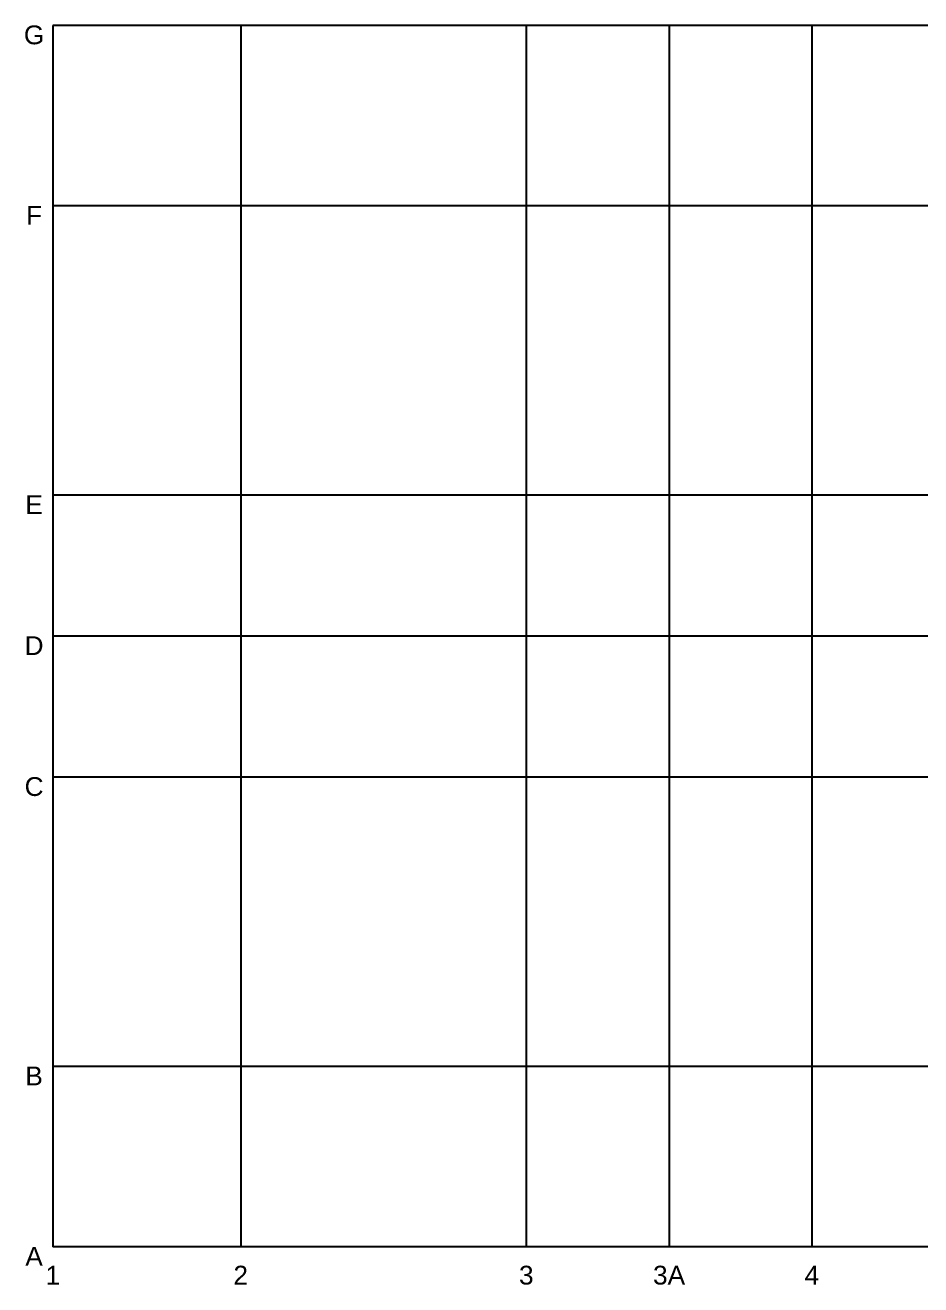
# Model space of a CAD drawing. Header units: millimetres. Extents: x -736 to 48164, y -1007 to 32507.
# Drawn here: x -736 to 23100, y -1007 to 32507 of the extents above; entities that cross this region are included whole.
import ezdxf

# ---------------------------------------------------------------- set-up
doc = ezdxf.new("R2010")
doc.units = ezdxf.units.MM
doc.layers.add('standard', color=2, linetype='CONTINUOUS')
doc.styles.get("Standard").update_dxf_attribs({"font": 'arial.ttf'})

msp = doc.modelspace()

# ---------------------------------------------------------------- linework, layer by layer
at = {"layer": 'standard', "ltscale": 0.3}
for p, q in [((5000, 32500, -800), (0, 32500, -800)), ((5000, 32500, 2695), (0, 32500, 2695)), ((5000, 32500, 5845), (0, 32500, 5845)), ((5000, 32500, 8995), (0, 32500, 8995)), ((5000, 32500, 12145), (0, 32500, 12145)), ((5000, 32500, 15295), (0, 32500, 15295)), ((0, 32500, -800), (0, 27700, -800)), ((0, 32500, 2695), (0, 27700, 2695)), ((0, 32500, 5845), (0, 27700, 5845)), ((0, 32500, 8995), (0, 27700, 8995)), ((0, 32500, 12145), (0, 27700, 12145)), ((0, 32500, 15295), (0, 27700, 15295)), ((0, 32500, 2695), (0, 32500, -800)), ((0, 32500, 5845), (0, 32500, 2695)), ((0, 32500, 8995), (0, 32500, 5845)), ((0, 32500, 12145), (0, 32500, 8995)), ((0, 32500, 15295), (0, 32500, 12145)), ((12600, 32500, -800), (5000, 32500, -800)), ((12600, 32500, 2695), (5000, 32500, 2695)), ((12600, 32500, 5845), (5000, 32500, 5845)), ((12600, 32500, 8995), (5000, 32500, 8995)), ((12600, 32500, 12145), (5000, 32500, 12145)), ((12600, 32500, 15295), (5000, 32500, 15295)), ((5000, 32500, -800), (5000, 27700, -800)), ((5000, 32500, 2695), (5000, 27700, 2695)), ((5000, 32500, 5845), (5000, 27700, 5845)), ((5000, 32500, 8995), (5000, 27700, 8995)), ((5000, 32500, 12145), (5000, 27700, 12145)), ((5000, 32500, 15295), (5000, 27700, 15295)), ((5000, 32500, 2695), (5000, 32500, -800)), ((5000, 32500, 5845), (5000, 32500, 2695)), ((5000, 32500, 8995), (5000, 32500, 5845)), ((5000, 32500, 12145), (5000, 32500, 8995)), ((5000, 32500, 15295), (5000, 32500, 12145)), ((16400, 32500, -800), (12600, 32500, -800)), ((16400, 32500, 2695), (12600, 32500, 2695)), ((16400, 32500, 5845), (12600, 32500, 5845)), ((16400, 32500, 8995), (12600, 32500, 8995)), ((16400, 32500, 12145), (12600, 32500, 12145)), ((16400, 32500, 15295), (12600, 32500, 15295)), ((12600, 32500, -800), (12600, 27700, -800)), ((12600, 32500, 2695), (12600, 27700, 2695)), ((12600, 32500, 5845), (12600, 27700, 5845)), ((12600, 32500, 8995), (12600, 27700, 8995)), ((12600, 32500, 12145), (12600, 27700, 12145)), ((12600, 32500, 15295), (12600, 27700, 15295)), ((12600, 32500, 2695), (12600, 32500, -800)), ((12600, 32500, 5845), (12600, 32500, 2695)), ((12600, 32500, 8995), (12600, 32500, 5845)), ((12600, 32500, 12145), (12600, 32500, 8995)), ((12600, 32500, 15295), (12600, 32500, 12145)), ((20200, 32500, -800), (16400, 32500, -800)), ((20200, 32500, 2695), (16400, 32500, 2695)), ((20200, 32500, 5845), (16400, 32500, 5845)), ((20200, 32500, 8995), (16400, 32500, 8995)), ((20200, 32500, 12145), (16400, 32500, 12145)), ((20200, 32500, 15295), (16400, 32500, 15295)), ((16400, 32500, -800), (16400, 27700, -800)), ((16400, 32500, 2695), (16400, 27700, 2695)), ((16400, 32500, 5845), (16400, 27700, 5845)), ((16400, 32500, 8995), (16400, 27700, 8995)), ((16400, 32500, 12145), (16400, 27700, 12145)), ((16400, 32500, 15295), (16400, 27700, 15295)), ((16400, 32500, 2695), (16400, 32500, -800)), ((16400, 32500, 5845), (16400, 32500, 2695)), ((16400, 32500, 8995), (16400, 32500, 5845)), ((16400, 32500, 12145), (16400, 32500, 8995)), ((16400, 32500, 15295), (16400, 32500, 12145)), ((24000, 32500, -800), (20200, 32500, -800)), ((24000, 32500, 2695), (20200, 32500, 2695)), ((24000, 32500, 5845), (20200, 32500, 5845)), ((24000, 32500, 8995), (20200, 32500, 8995)), ((24000, 32500, 12145), (20200, 32500, 12145)), ((24000, 32500, 15295), (20200, 32500, 15295)), ((20200, 32500, -800), (20200, 27700, -800)), ((20200, 32500, 2695), (20200, 27700, 2695)), ((20200, 32500, 5845), (20200, 27700, 5845)), ((20200, 32500, 8995), (20200, 27700, 8995)), ((20200, 32500, 12145), (20200, 27700, 12145)), ((20200, 32500, 15295), (20200, 27700, 15295)), ((20200, 32500, 2695), (20200, 32500, -800)), ((20200, 32500, 5845), (20200, 32500, 2695)), ((20200, 32500, 8995), (20200, 32500, 5845)), ((20200, 32500, 12145), (20200, 32500, 8995)), ((20200, 32500, 15295), (20200, 32500, 12145)), ((5000, 27700, -800), (0, 27700, -800)), ((5000, 27700, 2695), (0, 27700, 2695)), ((5000, 27700, 5845), (0, 27700, 5845)), ((5000, 27700, 8995), (0, 27700, 8995)), ((5000, 27700, 12145), (0, 27700, 12145)), ((5000, 27700, 15295), (0, 27700, 15295)), ((0, 27700, -800), (0, 20000, -800)), ((0, 27700, 2695), (0, 20000, 2695)), ((0, 27700, 5845), (0, 20000, 5845)), ((0, 27700, 8995), (0, 20000, 8995)), ((0, 27700, 12145), (0, 20000, 12145)), ((0, 27700, 15295), (0, 20000, 15295)), ((0, 27700, 2695), (0, 27700, -800)), ((0, 27700, 5845), (0, 27700, 2695)), ((0, 27700, 8995), (0, 27700, 5845)), ((0, 27700, 12145), (0, 27700, 8995)), ((0, 27700, 15295), (0, 27700, 12145)), ((12600, 27700, -800), (5000, 27700, -800)), ((12600, 27700, 2695), (5000, 27700, 2695)), ((12600, 27700, 5845), (5000, 27700, 5845)), ((12600, 27700, 8995), (5000, 27700, 8995)), ((12600, 27700, 12145), (5000, 27700, 12145)), ((12600, 27700, 15295), (5000, 27700, 15295)), ((5000, 27700, -800), (5000, 20000, -800)), ((5000, 27700, 2695), (5000, 20000, 2695)), ((5000, 27700, 5845), (5000, 20000, 5845)), ((5000, 27700, 8995), (5000, 20000, 8995)), ((5000, 27700, 12145), (5000, 20000, 12145)), ((5000, 27700, 15295), (5000, 20000, 15295)), ((5000, 27700, 2695), (5000, 27700, -800)), ((5000, 27700, 5845), (5000, 27700, 2695)), ((5000, 27700, 8995), (5000, 27700, 5845)), ((5000, 27700, 12145), (5000, 27700, 8995)), ((5000, 27700, 15295), (5000, 27700, 12145)), ((16400, 27700, -800), (12600, 27700, -800)), ((16400, 27700, 2695), (12600, 27700, 2695)), ((16400, 27700, 5845), (12600, 27700, 5845)), ((16400, 27700, 8995), (12600, 27700, 8995)), ((16400, 27700, 12145), (12600, 27700, 12145)), ((16400, 27700, 15295), (12600, 27700, 15295)), ((12600, 27700, -800), (12600, 20000, -800)), ((12600, 27700, 2695), (12600, 20000, 2695)), ((12600, 27700, 5845), (12600, 20000, 5845)), ((12600, 27700, 8995), (12600, 20000, 8995)), ((12600, 27700, 12145), (12600, 20000, 12145)), ((12600, 27700, 15295), (12600, 20000, 15295)), ((12600, 27700, 2695), (12600, 27700, -800)), ((12600, 27700, 5845), (12600, 27700, 2695)), ((12600, 27700, 8995), (12600, 27700, 5845)), ((12600, 27700, 12145), (12600, 27700, 8995)), ((12600, 27700, 15295), (12600, 27700, 12145)), ((20200, 27700, -800), (16400, 27700, -800)), ((20200, 27700, 2695), (16400, 27700, 2695)), ((20200, 27700, 5845), (16400, 27700, 5845)), ((20200, 27700, 8995), (16400, 27700, 8995)), ((20200, 27700, 12145), (16400, 27700, 12145)), ((20200, 27700, 15295), (16400, 27700, 15295)), ((16400, 27700, -800), (16400, 20000, -800)), ((16400, 27700, 2695), (16400, 20000, 2695)), ((16400, 27700, 5845), (16400, 20000, 5845)), ((16400, 27700, 8995), (16400, 20000, 8995)), ((16400, 27700, 12145), (16400, 20000, 12145)), ((16400, 27700, 15295), (16400, 20000, 15295)), ((16400, 27700, 2695), (16400, 27700, -800)), ((16400, 27700, 5845), (16400, 27700, 2695)), ((16400, 27700, 8995), (16400, 27700, 5845)), ((16400, 27700, 12145), (16400, 27700, 8995)), ((16400, 27700, 15295), (16400, 27700, 12145)), ((24000, 27700, -800), (20200, 27700, -800)), ((24000, 27700, 2695), (20200, 27700, 2695)), ((24000, 27700, 5845), (20200, 27700, 5845)), ((24000, 27700, 8995), (20200, 27700, 8995)), ((24000, 27700, 12145), (20200, 27700, 12145)), ((24000, 27700, 15295), (20200, 27700, 15295)), ((20200, 27700, -800), (20200, 20000, -800)), ((20200, 27700, 2695), (20200, 20000, 2695)), ((20200, 27700, 5845), (20200, 20000, 5845)), ((20200, 27700, 8995), (20200, 20000, 8995)), ((20200, 27700, 12145), (20200, 20000, 12145)), ((20200, 27700, 15295), (20200, 20000, 15295)), ((20200, 27700, 2695), (20200, 27700, -800)), ((20200, 27700, 5845), (20200, 27700, 2695)), ((20200, 27700, 8995), (20200, 27700, 5845)), ((20200, 27700, 12145), (20200, 27700, 8995)), ((20200, 27700, 15295), (20200, 27700, 12145)), ((5000, 20000, -800), (0, 20000, -800)), ((5000, 20000, 2695), (0, 20000, 2695)), ((5000, 20000, 5845), (0, 20000, 5845)), ((5000, 20000, 8995), (0, 20000, 8995)), ((5000, 20000, 12145), (0, 20000, 12145)), ((5000, 20000, 15295), (0, 20000, 15295)), ((0, 20000, -800), (0, 16250, -800)), ((0, 20000, 2695), (0, 16250, 2695)), ((0, 20000, 5845), (0, 16250, 5845)), ((0, 20000, 8995), (0, 16250, 8995)), ((0, 20000, 12145), (0, 16250, 12145)), ((0, 20000, 15295), (0, 16250, 15295)), ((0, 20000, 2695), (0, 20000, -800)), ((0, 20000, 5845), (0, 20000, 2695)), ((0, 20000, 8995), (0, 20000, 5845)), ((0, 20000, 12145), (0, 20000, 8995)), ((0, 20000, 15295), (0, 20000, 12145)), ((12600, 20000, -800), (5000, 20000, -800)), ((12600, 20000, 2695), (5000, 20000, 2695)), ((12600, 20000, 5845), (5000, 20000, 5845)), ((12600, 20000, 8995), (5000, 20000, 8995)), ((12600, 20000, 12145), (5000, 20000, 12145)), ((12600, 20000, 15295), (5000, 20000, 15295)), ((5000, 20000, -800), (5000, 16250, -800)), ((5000, 20000, 2695), (5000, 16250, 2695)), ((5000, 20000, 5845), (5000, 16250, 5845)), ((5000, 20000, 8995), (5000, 16250, 8995)), ((5000, 20000, 12145), (5000, 16250, 12145)), ((5000, 20000, 15295), (5000, 16250, 15295)), ((5000, 20000, 2695), (5000, 20000, -800)), ((5000, 20000, 5845), (5000, 20000, 2695)), ((5000, 20000, 8995), (5000, 20000, 5845)), ((5000, 20000, 12145), (5000, 20000, 8995)), ((5000, 20000, 15295), (5000, 20000, 12145)), ((16400, 20000, -800), (12600, 20000, -800)), ((16400, 20000, 2695), (12600, 20000, 2695)), ((16400, 20000, 5845), (12600, 20000, 5845)), ((16400, 20000, 8995), (12600, 20000, 8995)), ((16400, 20000, 12145), (12600, 20000, 12145)), ((16400, 20000, 15295), (12600, 20000, 15295)), ((12600, 20000, -800), (12600, 16250, -800)), ((12600, 20000, 2695), (12600, 16250, 2695)), ((12600, 20000, 5845), (12600, 16250, 5845)), ((12600, 20000, 8995), (12600, 16250, 8995)), ((12600, 20000, 12145), (12600, 16250, 12145)), ((12600, 20000, 15295), (12600, 16250, 15295)), ((12600, 20000, 2695), (12600, 20000, -800)), ((12600, 20000, 5845), (12600, 20000, 2695)), ((12600, 20000, 8995), (12600, 20000, 5845)), ((12600, 20000, 12145), (12600, 20000, 8995)), ((12600, 20000, 15295), (12600, 20000, 12145)), ((20200, 20000, -800), (16400, 20000, -800)), ((20200, 20000, 2695), (16400, 20000, 2695)), ((20200, 20000, 5845), (16400, 20000, 5845)), ((20200, 20000, 8995), (16400, 20000, 8995)), ((20200, 20000, 12145), (16400, 20000, 12145)), ((20200, 20000, 15295), (16400, 20000, 15295)), ((16400, 20000, -800), (16400, 16250, -800)), ((16400, 20000, 2695), (16400, 16250, 2695)), ((16400, 20000, 5845), (16400, 16250, 5845)), ((16400, 20000, 8995), (16400, 16250, 8995)), ((16400, 20000, 12145), (16400, 16250, 12145)), ((16400, 20000, 15295), (16400, 16250, 15295)), ((16400, 20000, 2695), (16400, 20000, -800)), ((16400, 20000, 5845), (16400, 20000, 2695)), ((16400, 20000, 8995), (16400, 20000, 5845)), ((16400, 20000, 12145), (16400, 20000, 8995)), ((16400, 20000, 15295), (16400, 20000, 12145)), ((24000, 20000, -800), (20200, 20000, -800)), ((24000, 20000, 2695), (20200, 20000, 2695)), ((24000, 20000, 5845), (20200, 20000, 5845)), ((24000, 20000, 8995), (20200, 20000, 8995)), ((24000, 20000, 12145), (20200, 20000, 12145)), ((24000, 20000, 15295), (20200, 20000, 15295)), ((20200, 20000, -800), (20200, 16250, -800)), ((20200, 20000, 2695), (20200, 16250, 2695)), ((20200, 20000, 5845), (20200, 16250, 5845)), ((20200, 20000, 8995), (20200, 16250, 8995)), ((20200, 20000, 12145), (20200, 16250, 12145)), ((20200, 20000, 15295), (20200, 16250, 15295)), ((20200, 20000, 2695), (20200, 20000, -800)), ((20200, 20000, 5845), (20200, 20000, 2695)), ((20200, 20000, 8995), (20200, 20000, 5845)), ((20200, 20000, 12145), (20200, 20000, 8995)), ((20200, 20000, 15295), (20200, 20000, 12145)), ((5000, 16250, -800), (0, 16250, -800)), ((5000, 16250, 2695), (0, 16250, 2695)), ((5000, 16250, 5845), (0, 16250, 5845)), ((5000, 16250, 8995), (0, 16250, 8995)), ((5000, 16250, 12145), (0, 16250, 12145)), ((5000, 16250, 15295), (0, 16250, 15295)), ((0, 16250, -800), (0, 12500, -800)), ((0, 16250, 2695), (0, 12500, 2695)), ((0, 16250, 5845), (0, 12500, 5845)), ((0, 16250, 8995), (0, 12500, 8995)), ((0, 16250, 12145), (0, 12500, 12145)), ((0, 16250, 15295), (0, 12500, 15295)), ((0, 16250, 2695), (0, 16250, -800)), ((0, 16250, 5845), (0, 16250, 2695)), ((0, 16250, 8995), (0, 16250, 5845)), ((0, 16250, 12145), (0, 16250, 8995)), ((0, 16250, 15295), (0, 16250, 12145)), ((12600, 16250, -800), (5000, 16250, -800)), ((12600, 16250, 2695), (5000, 16250, 2695)), ((12600, 16250, 5845), (5000, 16250, 5845)), ((12600, 16250, 8995), (5000, 16250, 8995)), ((12600, 16250, 12145), (5000, 16250, 12145)), ((12600, 16250, 15295), (5000, 16250, 15295)), ((5000, 16250, -800), (5000, 12500, -800)), ((5000, 16250, 2695), (5000, 12500, 2695)), ((5000, 16250, 5845), (5000, 12500, 5845)), ((5000, 16250, 8995), (5000, 12500, 8995)), ((5000, 16250, 12145), (5000, 12500, 12145)), ((5000, 16250, 15295), (5000, 12500, 15295)), ((5000, 16250, 2695), (5000, 16250, -800)), ((5000, 16250, 5845), (5000, 16250, 2695)), ((5000, 16250, 8995), (5000, 16250, 5845)), ((5000, 16250, 12145), (5000, 16250, 8995)), ((5000, 16250, 15295), (5000, 16250, 12145)), ((16400, 16250, -800), (12600, 16250, -800)), ((16400, 16250, 2695), (12600, 16250, 2695)), ((16400, 16250, 5845), (12600, 16250, 5845)), ((16400, 16250, 8995), (12600, 16250, 8995)), ((16400, 16250, 12145), (12600, 16250, 12145)), ((16400, 16250, 15295), (12600, 16250, 15295)), ((12600, 16250, -800), (12600, 12500, -800)), ((12600, 16250, 2695), (12600, 12500, 2695)), ((12600, 16250, 5845), (12600, 12500, 5845)), ((12600, 16250, 8995), (12600, 12500, 8995)), ((12600, 16250, 12145), (12600, 12500, 12145)), ((12600, 16250, 15295), (12600, 12500, 15295)), ((12600, 16250, 2695), (12600, 16250, -800)), ((12600, 16250, 5845), (12600, 16250, 2695)), ((12600, 16250, 8995), (12600, 16250, 5845)), ((12600, 16250, 12145), (12600, 16250, 8995)), ((12600, 16250, 15295), (12600, 16250, 12145)), ((20200, 16250, -800), (16400, 16250, -800)), ((20200, 16250, 2695), (16400, 16250, 2695)), ((20200, 16250, 5845), (16400, 16250, 5845)), ((20200, 16250, 8995), (16400, 16250, 8995)), ((20200, 16250, 12145), (16400, 16250, 12145)), ((20200, 16250, 15295), (16400, 16250, 15295)), ((16400, 16250, -800), (16400, 12500, -800)), ((16400, 16250, 2695), (16400, 12500, 2695)), ((16400, 16250, 5845), (16400, 12500, 5845)), ((16400, 16250, 8995), (16400, 12500, 8995)), ((16400, 16250, 12145), (16400, 12500, 12145)), ((16400, 16250, 15295), (16400, 12500, 15295)), ((16400, 16250, 2695), (16400, 16250, -800)), ((16400, 16250, 5845), (16400, 16250, 2695)), ((16400, 16250, 8995), (16400, 16250, 5845)), ((16400, 16250, 12145), (16400, 16250, 8995)), ((16400, 16250, 15295), (16400, 16250, 12145)), ((24000, 16250, -800), (20200, 16250, -800)), ((24000, 16250, 2695), (20200, 16250, 2695)), ((24000, 16250, 5845), (20200, 16250, 5845)), ((24000, 16250, 8995), (20200, 16250, 8995)), ((24000, 16250, 12145), (20200, 16250, 12145)), ((24000, 16250, 15295), (20200, 16250, 15295)), ((20200, 16250, -800), (20200, 12500, -800)), ((20200, 16250, 2695), (20200, 12500, 2695)), ((20200, 16250, 5845), (20200, 12500, 5845)), ((20200, 16250, 8995), (20200, 12500, 8995)), ((20200, 16250, 12145), (20200, 12500, 12145)), ((20200, 16250, 15295), (20200, 12500, 15295)), ((20200, 16250, 2695), (20200, 16250, -800)), ((20200, 16250, 5845), (20200, 16250, 2695)), ((20200, 16250, 8995), (20200, 16250, 5845)), ((20200, 16250, 12145), (20200, 16250, 8995)), ((20200, 16250, 15295), (20200, 16250, 12145)), ((5000, 12500, -800), (0, 12500, -800)), ((5000, 12500, 2695), (0, 12500, 2695)), ((5000, 12500, 5845), (0, 12500, 5845)), ((5000, 12500, 8995), (0, 12500, 8995)), ((5000, 12500, 12145), (0, 12500, 12145)), ((5000, 12500, 15295), (0, 12500, 15295)), ((0, 12500, -800), (0, 4800, -800)), ((0, 12500, 2695), (0, 4800, 2695)), ((0, 12500, 5845), (0, 4800, 5845)), ((0, 12500, 8995), (0, 4800, 8995)), ((0, 12500, 12145), (0, 4800, 12145)), ((0, 12500, 15295), (0, 4800, 15295)), ((0, 12500, 2695), (0, 12500, -800)), ((0, 12500, 5845), (0, 12500, 2695)), ((0, 12500, 8995), (0, 12500, 5845)), ((0, 12500, 12145), (0, 12500, 8995)), ((0, 12500, 15295), (0, 12500, 12145)), ((12600, 12500, -800), (5000, 12500, -800)), ((12600, 12500, 2695), (5000, 12500, 2695)), ((12600, 12500, 5845), (5000, 12500, 5845)), ((12600, 12500, 8995), (5000, 12500, 8995)), ((12600, 12500, 12145), (5000, 12500, 12145)), ((12600, 12500, 15295), (5000, 12500, 15295)), ((5000, 12500, -800), (5000, 4800, -800)), ((5000, 12500, 2695), (5000, 4800, 2695)), ((5000, 12500, 5845), (5000, 4800, 5845)), ((5000, 12500, 8995), (5000, 4800, 8995)), ((5000, 12500, 12145), (5000, 4800, 12145)), ((5000, 12500, 15295), (5000, 4800, 15295)), ((5000, 12500, 2695), (5000, 12500, -800)), ((5000, 12500, 5845), (5000, 12500, 2695)), ((5000, 12500, 8995), (5000, 12500, 5845)), ((5000, 12500, 12145), (5000, 12500, 8995)), ((5000, 12500, 15295), (5000, 12500, 12145)), ((16400, 12500, -800), (12600, 12500, -800)), ((16400, 12500, 2695), (12600, 12500, 2695)), ((16400, 12500, 5845), (12600, 12500, 5845)), ((16400, 12500, 8995), (12600, 12500, 8995)), ((16400, 12500, 12145), (12600, 12500, 12145)), ((16400, 12500, 15295), (12600, 12500, 15295)), ((12600, 12500, -800), (12600, 4800, -800)), ((12600, 12500, 2695), (12600, 4800, 2695)), ((12600, 12500, 5845), (12600, 4800, 5845)), ((12600, 12500, 8995), (12600, 4800, 8995)), ((12600, 12500, 12145), (12600, 4800, 12145)), ((12600, 12500, 15295), (12600, 4800, 15295)), ((12600, 12500, 2695), (12600, 12500, -800)), ((12600, 12500, 5845), (12600, 12500, 2695)), ((12600, 12500, 8995), (12600, 12500, 5845)), ((12600, 12500, 12145), (12600, 12500, 8995)), ((12600, 12500, 15295), (12600, 12500, 12145)), ((20200, 12500, -800), (16400, 12500, -800)), ((20200, 12500, 2695), (16400, 12500, 2695)), ((20200, 12500, 5845), (16400, 12500, 5845)), ((20200, 12500, 8995), (16400, 12500, 8995)), ((20200, 12500, 12145), (16400, 12500, 12145)), ((20200, 12500, 15295), (16400, 12500, 15295)), ((16400, 12500, -800), (16400, 4800, -800)), ((16400, 12500, 2695), (16400, 4800, 2695)), ((16400, 12500, 5845), (16400, 4800, 5845)), ((16400, 12500, 8995), (16400, 4800, 8995)), ((16400, 12500, 12145), (16400, 4800, 12145)), ((16400, 12500, 15295), (16400, 4800, 15295)), ((16400, 12500, 2695), (16400, 12500, -800)), ((16400, 12500, 5845), (16400, 12500, 2695)), ((16400, 12500, 8995), (16400, 12500, 5845)), ((16400, 12500, 12145), (16400, 12500, 8995)), ((16400, 12500, 15295), (16400, 12500, 12145)), ((24000, 12500, -800), (20200, 12500, -800)), ((24000, 12500, 2695), (20200, 12500, 2695)), ((24000, 12500, 5845), (20200, 12500, 5845)), ((24000, 12500, 8995), (20200, 12500, 8995)), ((24000, 12500, 12145), (20200, 12500, 12145)), ((24000, 12500, 15295), (20200, 12500, 15295)), ((20200, 12500, -800), (20200, 4800, -800)), ((20200, 12500, 2695), (20200, 4800, 2695)), ((20200, 12500, 5845), (20200, 4800, 5845)), ((20200, 12500, 8995), (20200, 4800, 8995)), ((20200, 12500, 12145), (20200, 4800, 12145)), ((20200, 12500, 15295), (20200, 4800, 15295)), ((20200, 12500, 2695), (20200, 12500, -800)), ((20200, 12500, 5845), (20200, 12500, 2695)), ((20200, 12500, 8995), (20200, 12500, 5845)), ((20200, 12500, 12145), (20200, 12500, 8995)), ((20200, 12500, 15295), (20200, 12500, 12145)), ((5000, 4800, -800), (0, 4800, -800)), ((5000, 4800, 2695), (0, 4800, 2695)), ((5000, 4800, 5845), (0, 4800, 5845)), ((5000, 4800, 8995), (0, 4800, 8995)), ((5000, 4800, 12145), (0, 4800, 12145)), ((5000, 4800, 15295), (0, 4800, 15295)), ((0, 4800, -800), (0, 0, -800)), ((0, 4800, 2695), (0, 0, 2695)), ((0, 4800, 5845), (0, 0, 5845)), ((0, 4800, 8995), (0, 0, 8995)), ((0, 4800, 12145), (0, 0, 12145)), ((0, 4800, 15295), (0, 0, 15295)), ((0, 4800, 2695), (0, 4800, -800)), ((0, 4800, 5845), (0, 4800, 2695)), ((0, 4800, 8995), (0, 4800, 5845)), ((0, 4800, 12145), (0, 4800, 8995)), ((0, 4800, 15295), (0, 4800, 12145)), ((12600, 4800, -800), (5000, 4800, -800)), ((12600, 4800, 2695), (5000, 4800, 2695)), ((12600, 4800, 5845), (5000, 4800, 5845)), ((12600, 4800, 8995), (5000, 4800, 8995)), ((12600, 4800, 12145), (5000, 4800, 12145)), ((12600, 4800, 15295), (5000, 4800, 15295)), ((5000, 4800, -800), (5000, 0, -800)), ((5000, 4800, 2695), (5000, 0, 2695)), ((5000, 4800, 5845), (5000, 0, 5845)), ((5000, 4800, 8995), (5000, 0, 8995)), ((5000, 4800, 12145), (5000, 0, 12145)), ((5000, 4800, 15295), (5000, 0, 15295)), ((5000, 4800, 2695), (5000, 4800, -800)), ((5000, 4800, 5845), (5000, 4800, 2695)), ((5000, 4800, 8995), (5000, 4800, 5845)), ((5000, 4800, 12145), (5000, 4800, 8995)), ((5000, 4800, 15295), (5000, 4800, 12145)), ((16400, 4800, -800), (12600, 4800, -800)), ((16400, 4800, 2695), (12600, 4800, 2695)), ((16400, 4800, 5845), (12600, 4800, 5845)), ((16400, 4800, 8995), (12600, 4800, 8995)), ((16400, 4800, 12145), (12600, 4800, 12145)), ((16400, 4800, 15295), (12600, 4800, 15295)), ((12600, 4800, -800), (12600, 0, -800)), ((12600, 4800, 2695), (12600, 0, 2695)), ((12600, 4800, 5845), (12600, 0, 5845)), ((12600, 4800, 8995), (12600, 0, 8995)), ((12600, 4800, 12145), (12600, 0, 12145)), ((12600, 4800, 15295), (12600, 0, 15295)), ((12600, 4800, 2695), (12600, 4800, -800)), ((12600, 4800, 5845), (12600, 4800, 2695)), ((12600, 4800, 8995), (12600, 4800, 5845)), ((12600, 4800, 12145), (12600, 4800, 8995)), ((12600, 4800, 15295), (12600, 4800, 12145)), ((20200, 4800, -800), (16400, 4800, -800)), ((20200, 4800, 2695), (16400, 4800, 2695)), ((20200, 4800, 5845), (16400, 4800, 5845)), ((20200, 4800, 8995), (16400, 4800, 8995)), ((20200, 4800, 12145), (16400, 4800, 12145)), ((20200, 4800, 15295), (16400, 4800, 15295)), ((16400, 4800, -800), (16400, 0, -800)), ((16400, 4800, 2695), (16400, 0, 2695)), ((16400, 4800, 5845), (16400, 0, 5845)), ((16400, 4800, 8995), (16400, 0, 8995)), ((16400, 4800, 12145), (16400, 0, 12145)), ((16400, 4800, 15295), (16400, 0, 15295)), ((16400, 4800, 2695), (16400, 4800, -800)), ((16400, 4800, 5845), (16400, 4800, 2695)), ((16400, 4800, 8995), (16400, 4800, 5845)), ((16400, 4800, 12145), (16400, 4800, 8995)), ((16400, 4800, 15295), (16400, 4800, 12145)), ((24000, 4800, -800), (20200, 4800, -800)), ((24000, 4800, 2695), (20200, 4800, 2695)), ((24000, 4800, 5845), (20200, 4800, 5845)), ((24000, 4800, 8995), (20200, 4800, 8995)), ((24000, 4800, 12145), (20200, 4800, 12145)), ((24000, 4800, 15295), (20200, 4800, 15295)), ((20200, 4800, -800), (20200, 0, -800)), ((20200, 4800, 2695), (20200, 0, 2695)), ((20200, 4800, 5845), (20200, 0, 5845)), ((20200, 4800, 8995), (20200, 0, 8995)), ((20200, 4800, 12145), (20200, 0, 12145)), ((20200, 4800, 15295), (20200, 0, 15295)), ((20200, 4800, 2695), (20200, 4800, -800)), ((20200, 4800, 5845), (20200, 4800, 2695)), ((20200, 4800, 8995), (20200, 4800, 5845)), ((20200, 4800, 12145), (20200, 4800, 8995)), ((20200, 4800, 15295), (20200, 4800, 12145)), ((5000, 0, -800), (0, 0, -800)), ((5000, 0, 2695), (0, 0, 2695)), ((5000, 0, 5845), (0, 0, 5845)), ((5000, 0, 8995), (0, 0, 8995)), ((5000, 0, 12145), (0, 0, 12145)), ((5000, 0, 15295), (0, 0, 15295)), ((0, 0, 2695), (0, 0, -800)), ((0, 0, 5845), (0, 0, 2695)), ((0, 0, 8995), (0, 0, 5845)), ((0, 0, 12145), (0, 0, 8995)), ((0, 0, 15295), (0, 0, 12145)), ((12600, 0, -800), (5000, 0, -800)), ((12600, 0, 2695), (5000, 0, 2695)), ((12600, 0, 5845), (5000, 0, 5845)), ((12600, 0, 8995), (5000, 0, 8995)), ((12600, 0, 12145), (5000, 0, 12145)), ((12600, 0, 15295), (5000, 0, 15295)), ((5000, 0, 2695), (5000, 0, -800)), ((5000, 0, 5845), (5000, 0, 2695)), ((5000, 0, 8995), (5000, 0, 5845)), ((5000, 0, 12145), (5000, 0, 8995)), ((5000, 0, 15295), (5000, 0, 12145)), ((16400, 0, -800), (12600, 0, -800)), ((16400, 0, 2695), (12600, 0, 2695)), ((16400, 0, 5845), (12600, 0, 5845)), ((16400, 0, 8995), (12600, 0, 8995)), ((16400, 0, 12145), (12600, 0, 12145)), ((16400, 0, 15295), (12600, 0, 15295)), ((12600, 0, 2695), (12600, 0, -800)), ((12600, 0, 5845), (12600, 0, 2695)), ((12600, 0, 8995), (12600, 0, 5845)), ((12600, 0, 12145), (12600, 0, 8995)), ((12600, 0, 15295), (12600, 0, 12145)), ((20200, 0, -800), (16400, 0, -800)), ((20200, 0, 2695), (16400, 0, 2695)), ((20200, 0, 5845), (16400, 0, 5845)), ((20200, 0, 8995), (16400, 0, 8995)), ((20200, 0, 12145), (16400, 0, 12145)), ((20200, 0, 15295), (16400, 0, 15295)), ((16400, 0, 2695), (16400, 0, -800)), ((16400, 0, 5845), (16400, 0, 2695)), ((16400, 0, 8995), (16400, 0, 5845)), ((16400, 0, 12145), (16400, 0, 8995)), ((16400, 0, 15295), (16400, 0, 12145)), ((24000, 0, -800), (20200, 0, -800)), ((24000, 0, 2695), (20200, 0, 2695)), ((24000, 0, 5845), (20200, 0, 5845)), ((24000, 0, 8995), (20200, 0, 8995)), ((24000, 0, 12145), (20200, 0, 12145)), ((24000, 0, 15295), (20200, 0, 15295)), ((20200, 0, 2695), (20200, 0, -800)), ((20200, 0, 5845), (20200, 0, 2695)), ((20200, 0, 8995), (20200, 0, 5845)), ((20200, 0, 12145), (20200, 0, 8995)), ((20200, 0, 15295), (20200, 0, 12145))]:
    msp.add_line(p, q, dxfattribs=at)

# ---------------------------------------------------------------- texts
at = {"layer": 'standard', "char_height": 500, "attachment_point": 2, "line_spacing_factor": 1.1}
for s, insert, width in [('{G}', (-500, 32500), 500), ('{F}', (-500, 27700), 500), ('{E}', (-500, 20000), 500), ('{D}', (-500, 16250), 500), ('{C}', (-500, 12500), 500), ('{B}', (-500, 4800), 500), ('{A}', (-500, 0), 500), ('{1}', (0, -500), 500), ('{2}', (5000, -500), 500), ('{3}', (12600, -500), 500), ('{3A}', (16400, -500), 1000), ('{4}', (20200, -500), 500)]:
    msp.add_mtext(s, dxfattribs=dict(at, insert=insert, width=width))

doc.saveas('drawing.dxf')
